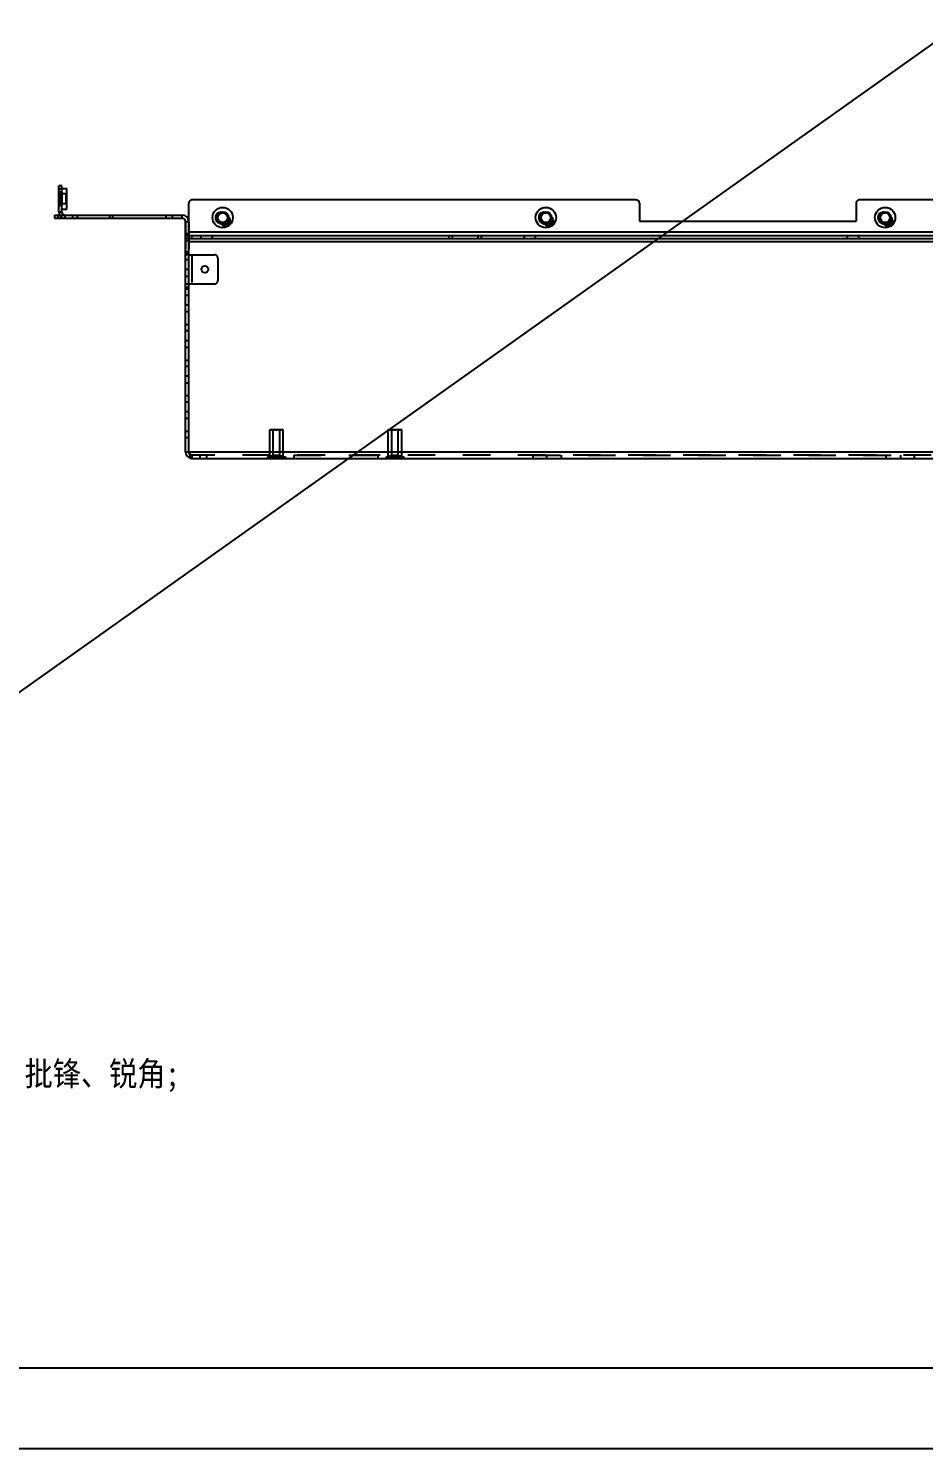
# Model space of a CAD drawing. Header units: millimetres. Extents: x 0 to 8948, y -1340 to 1100.
# Drawn here: x 332.4 to 609.4, y 0 to 439.3 of the extents above; entities that cross this region are included whole.
import ezdxf

# ---------------------------------------------------------------- set-up
doc = ezdxf.new("R2010")
doc.units = ezdxf.units.MM
doc.header["$LTSCALE"] = 85.25
doc.linetypes.add('HIDDEN', pattern=[0.2, 0.1, -0.1])
doc.layers.get('0').update_dxf_attribs({"linetype": 'CONTINUOUS'})
doc.layers.add('02___PRT_ALL_AXES', color=7, linetype='CONTINUOUS')
doc.layers.add('DEFAULT_2', color=8, linetype='HIDDEN')
doc.styles.get("Standard").update_dxf_attribs({"font": 'txt', "width": 0.85})

msp = doc.modelspace()

# ---------------------------------------------------------------- linework, layer by layer
msp.add_line((0, 0), (1550, 1100))
at = {"color": 3, "linetype": 'Continuous'}
for p, q in [((341.789, 382.543), (341.789, 390.543)), ((340.539, 380.543), (380.039, 380.543)), ((381.039, 308.243), (381.039, 379.543)), ((382.039, 308.243), (382.039, 374.243)), ((382.039, 374.243), (754.539, 374.243)), ((382.039, 369.243), (381.039, 369.243)), ((698.039, 373.243), (382.039, 373.243)), ((381.039, 360.243), (382.039, 360.243)), ((698.039, 308.243), (382.039, 308.243)), ((383.039, 306.243), (697.039, 306.243))]:
    msp.add_line(p, q, dxfattribs=at)
at = {"color": 7, "linetype": 'Continuous'}
for p, q in [((342.789, 390.543), (341.789, 390.543)), ((342.789, 389.543), (341.789, 389.543)), ((342.789, 382.543), (342.789, 390.543)), ((342.789, 389.693), (344.289, 389.693)), ((344.289, 383.393), (344.289, 389.693)), ((341.789, 382.543), (342.789, 382.543)), ((342.789, 383.393), (344.289, 383.393)), ((382.039, 374.243), (382.039, 385.243)), ((520.539, 386.243), (383.039, 386.243)), ((521.539, 385.243), (521.539, 379.643)), ((588.539, 385.243), (588.539, 379.643)), ((697.039, 386.243), (589.539, 386.243)), ((340.539, 381.543), (340.539, 380.543)), ((340.539, 381.543), (342.067, 381.543)), ((341.539, 381.543), (341.539, 380.543)), ((343.789, 380.543), (343.789, 381.543)), ((343.789, 381.543), (380.039, 381.543)), ((380.039, 380.543), (380.039, 381.543)), ((381.039, 379.543), (382.039, 379.543)), ((392.631, 378.277), (392.643, 378.279)), ((392.631, 378.277), (392.635, 378.142)), ((392.909, 378.579), (392.898, 378.578)), ((392.909, 378.578), (392.902, 378.682)), ((393.33, 378.446), (393.123, 378.383)), ((393.123, 378.383), (393.135, 378.346)), ((393.135, 378.346), (393.341, 378.409)), ((393.294, 378.8), (393.302, 378.787)), ((393.302, 378.787), (393.378, 378.821)), ((393.341, 378.409), (393.33, 378.446)), ((393.378, 378.821), (393.625, 378.41)), ((393.648, 378.424), (393.406, 378.826)), ((393.406, 378.826), (393.893, 378.486)), ((393.846, 378.606), (393.44, 378.888)), ((393.608, 378.347), (393.569, 378.313)), ((393.569, 378.313), (393.577, 378.3)), ((393.771, 378.434), (393.695, 378.399)), ((393.771, 379.087), (393.846, 378.606)), ((393.779, 378.422), (393.771, 378.434)), ((393.893, 378.486), (393.807, 379.022)), ((393.807, 379.022), (394.027, 378.659)), ((394.083, 378.7), (393.87, 379.054)), ((393.882, 379.123), (393.924, 379.163)), ((393.924, 379.163), (393.917, 379.175)), ((394.025, 378.6), (393.984, 378.563)), ((393.984, 378.563), (393.991, 378.55)), ((394.052, 379.179), (394.07, 379.185)), ((394.206, 378.697), (394.132, 378.67)), ((394.214, 378.684), (394.206, 378.697)), ((394.228, 379.131), (394.248, 379.127)), ((394.339, 378.896), (394.345, 378.879)), ((394.451, 380.007), (394.439, 379.979)), ((394.933, 379.807), (394.451, 380.007)), ((394.518, 379.797), (394.495, 379.924)), ((394.495, 379.924), (394.91, 379.752)), ((394.497, 379.792), (394.518, 379.797)), ((394.653, 379.545), (394.539, 379.362)), ((394.539, 379.362), (394.572, 379.341)), ((394.572, 379.341), (394.686, 379.524)), ((394.686, 379.524), (394.653, 379.545)), ((394.93, 379.709), (394.92, 379.662)), ((394.92, 379.662), (394.933, 379.656)), ((395.001, 379.858), (394.978, 379.822)), ((395.015, 379.853), (395.001, 379.858)), ((492.631, 378.277), (492.643, 378.279)), ((492.631, 378.277), (492.635, 378.142)), ((492.909, 378.579), (492.898, 378.578)), ((492.909, 378.578), (492.902, 378.682)), ((493.33, 378.446), (493.123, 378.383)), ((493.123, 378.383), (493.135, 378.346)), ((493.135, 378.346), (493.341, 378.409)), ((493.294, 378.8), (493.302, 378.787)), ((493.302, 378.787), (493.378, 378.821)), ((493.341, 378.409), (493.33, 378.446)), ((493.378, 378.821), (493.625, 378.41)), ((493.648, 378.424), (493.406, 378.826)), ((493.406, 378.826), (493.893, 378.486)), ((493.846, 378.606), (493.44, 378.888)), ((493.608, 378.347), (493.569, 378.313)), ((493.569, 378.313), (493.577, 378.3)), ((493.771, 378.434), (493.695, 378.399)), ((493.771, 379.087), (493.846, 378.606)), ((493.779, 378.422), (493.771, 378.434)), ((493.893, 378.486), (493.807, 379.022)), ((493.807, 379.022), (494.027, 378.659)), ((494.083, 378.7), (493.87, 379.054)), ((493.882, 379.123), (493.924, 379.163)), ((493.924, 379.163), (493.917, 379.175)), ((494.025, 378.6), (493.984, 378.563)), ((493.984, 378.563), (493.991, 378.55)), ((494.052, 379.179), (494.07, 379.185)), ((494.206, 378.697), (494.132, 378.67)), ((494.214, 378.684), (494.206, 378.697)), ((494.228, 379.131), (494.248, 379.127)), ((494.339, 378.896), (494.345, 378.879)), ((494.451, 380.007), (494.439, 379.979)), ((494.933, 379.807), (494.451, 380.007)), ((494.518, 379.797), (494.495, 379.924)), ((494.495, 379.924), (494.91, 379.752)), ((494.497, 379.792), (494.518, 379.797)), ((494.653, 379.545), (494.539, 379.362)), ((494.539, 379.362), (494.572, 379.341)), ((494.572, 379.341), (494.686, 379.524)), ((494.686, 379.524), (494.653, 379.545)), ((494.93, 379.709), (494.92, 379.662)), ((494.92, 379.662), (494.933, 379.656)), ((495.001, 379.858), (494.978, 379.822)), ((495.015, 379.853), (495.001, 379.858)), ((521.539, 379.643), (588.539, 379.643)), ((597.631, 378.277), (597.643, 378.279)), ((597.631, 378.277), (597.635, 378.142)), ((597.909, 378.579), (597.898, 378.578)), ((597.909, 378.578), (597.902, 378.682)), ((598.33, 378.446), (598.123, 378.383)), ((598.123, 378.383), (598.135, 378.346)), ((598.135, 378.346), (598.341, 378.409)), ((598.294, 378.8), (598.302, 378.787)), ((598.302, 378.787), (598.378, 378.821)), ((598.341, 378.409), (598.33, 378.446)), ((598.378, 378.821), (598.625, 378.41)), ((598.406, 378.826), (598.893, 378.486)), ((598.648, 378.424), (598.406, 378.826)), ((598.846, 378.606), (598.44, 378.888)), ((598.608, 378.347), (598.569, 378.313)), ((598.569, 378.313), (598.577, 378.3)), ((598.771, 378.434), (598.695, 378.399)), ((598.771, 379.087), (598.846, 378.606)), ((598.779, 378.422), (598.771, 378.434)), ((598.807, 379.022), (599.027, 378.659)), ((598.893, 378.486), (598.807, 379.022)), ((599.083, 378.7), (598.87, 379.054)), ((598.882, 379.123), (598.924, 379.163)), ((598.924, 379.163), (598.917, 379.175)), ((599.025, 378.6), (598.984, 378.563)), ((598.984, 378.563), (598.991, 378.55)), ((599.052, 379.179), (599.07, 379.185)), ((599.206, 378.697), (599.132, 378.67)), ((599.214, 378.684), (599.206, 378.697)), ((599.228, 379.131), (599.248, 379.127)), ((599.339, 378.896), (599.345, 378.879)), ((599.451, 380.007), (599.439, 379.979)), ((599.933, 379.807), (599.451, 380.007)), ((599.495, 379.924), (599.91, 379.752)), ((599.518, 379.797), (599.495, 379.924)), ((599.497, 379.792), (599.518, 379.797)), ((599.653, 379.545), (599.539, 379.362)), ((599.539, 379.362), (599.572, 379.341)), ((599.572, 379.341), (599.686, 379.524)), ((599.686, 379.524), (599.653, 379.545)), ((599.93, 379.709), (599.92, 379.662)), ((599.92, 379.662), (599.933, 379.656)), ((600.001, 379.858), (599.978, 379.822)), ((600.015, 379.853), (600.001, 379.858)), ((381.039, 375.243), (754.539, 375.243)), ((382.039, 374.243), (381.039, 374.243)), ((698.039, 376.243), (382.039, 376.243)), ((383.039, 374.243), (383.039, 375.243)), ((462.539, 375.243), (462.539, 374.243)), ((463.539, 375.243), (463.539, 374.243)), ((471.539, 375.243), (471.539, 374.243)), ((472.539, 375.243), (472.539, 374.243)), ((381.039, 370.243), (382.039, 370.243)), ((381.039, 359.243), (382.039, 359.243)), ((382.039, 308.243), (381.039, 308.243)), ((0, 0), (1550, 0))]:
    msp.add_line(p, q, dxfattribs=at)
msp.add_lwpolyline([(25, 25), (1525, 25), (1525, 1075), (25, 1075)], close=True, dxfattribs=at)
for centre, radius in [((392.539, 380.743), 3.15), ((392.539, 380.743), 1.8), ((392.539, 380.743), 1.5), ((492.539, 380.743), 3.15), ((492.539, 380.743), 1.8), ((492.539, 380.743), 1.5), ((597.539, 380.743), 3.15), ((597.539, 380.743), 1.8), ((597.539, 380.743), 1.5)]:
    msp.add_circle(centre, radius, dxfattribs=at)
at = {"color": 3, "linetype": 'Continuous'}
for centre, radius, start, end in [((343.789, 382.543), 2, 180, 270), ((380.039, 379.543), 1, 0, 90), ((383.039, 308.243), 2, 180, 270)]:
    msp.add_arc(centre, radius, start, end, dxfattribs=at)
at = {"color": 7, "linetype": 'Continuous'}
for centre, radius, start, end in [((343.789, 382.543), 1, 180, 270), ((383.039, 385.243), 1, 90, 180), ((520.539, 385.243), 1, 0, 90), ((589.539, 385.243), 1, 90, 180), ((380.039, 379.543), 2, 0, 90), ((393.106, 380.362), 1.438, 297.53662, 301.08982), ((493.106, 380.362), 1.438, 297.53662, 301.08982), ((598.106, 380.362), 1.438, 297.53662, 301.08982), ((383.039, 308.243), 1, 180, 215.03149)]:
    msp.add_arc(centre, radius, start, end, dxfattribs=at)
for points in [[(392.642, 378.653), (392.611, 378.621), (392.599, 378.584), (392.603, 378.541)], [(392.603, 378.541), (392.607, 378.507), (392.622, 378.478), (392.65, 378.454)], [(392.635, 378.142), (392.686, 378.119), (392.741, 378.11), (392.8, 378.116)], [(392.767, 378.708), (392.713, 378.702), (392.671, 378.683), (392.642, 378.653)], [(392.71, 378.174), (392.676, 378.2), (392.654, 378.234), (392.643, 378.279)], [(392.65, 378.576), (392.647, 378.601), (392.656, 378.624), (392.676, 378.645)], [(392.682, 378.523), (392.662, 378.538), (392.652, 378.556), (392.65, 378.576)], [(392.65, 378.454), (392.678, 378.43), (392.724, 378.405), (392.791, 378.38)], [(392.676, 378.645), (392.695, 378.666), (392.722, 378.679), (392.755, 378.682)], [(392.801, 378.466), (392.742, 378.49), (392.702, 378.508), (392.682, 378.523)], [(392.816, 378.143), (392.778, 378.139), (392.743, 378.149), (392.71, 378.174)], [(392.755, 378.682), (392.823, 378.689), (392.871, 378.654), (392.897, 378.578)], [(392.902, 378.682), (392.865, 378.705), (392.819, 378.714), (392.767, 378.708)], [(392.791, 378.38), (392.839, 378.361), (392.872, 378.344), (392.894, 378.328)], [(392.8, 378.116), (392.863, 378.123), (392.91, 378.144), (392.942, 378.178)], [(392.933, 378.402), (392.905, 378.421), (392.861, 378.443), (392.801, 378.466)], [(392.903, 378.184), (392.88, 378.16), (392.851, 378.147), (392.816, 378.143)], [(392.894, 378.328), (392.916, 378.312), (392.928, 378.29), (392.931, 378.264)], [(392.931, 378.264), (392.934, 378.234), (392.924, 378.207), (392.903, 378.184)], [(392.982, 378.307), (392.978, 378.35), (392.961, 378.382), (392.933, 378.402)], [(392.942, 378.178), (392.974, 378.213), (392.988, 378.256), (392.982, 378.307)], [(393.37, 378.843), (393.329, 378.818), (393.304, 378.803), (393.294, 378.8)], [(393.44, 378.888), (393.428, 378.878), (393.404, 378.863), (393.37, 378.843)], [(393.577, 378.3), (393.616, 378.326), (393.65, 378.348), (393.677, 378.364)], [(393.635, 378.38), (393.634, 378.373), (393.625, 378.362), (393.608, 378.347)], [(393.625, 378.41), (393.633, 378.398), (393.636, 378.387), (393.635, 378.38)], [(393.695, 378.399), (393.678, 378.391), (393.663, 378.399), (393.648, 378.424)], [(393.677, 378.364), (393.713, 378.385), (393.746, 378.405), (393.779, 378.422)], [(393.917, 379.175), (393.896, 379.16), (393.873, 379.146), (393.848, 379.131)], [(393.87, 379.054), (393.861, 379.068), (393.857, 379.081), (393.859, 379.091)], [(393.859, 379.091), (393.861, 379.1), (393.869, 379.111), (393.882, 379.123)], [(393.991, 378.55), (394.032, 378.577), (394.068, 378.6), (394.101, 378.62)], [(394.026, 379.288), (394.024, 379.256), (394.033, 379.219), (394.052, 379.179)], [(394.04, 378.625), (394.04, 378.618), (394.035, 378.609), (394.025, 378.6)], [(394.066, 379.378), (394.04, 379.35), (394.028, 379.32), (394.026, 379.288)], [(394.027, 378.659), (394.036, 378.643), (394.041, 378.632), (394.04, 378.625)], [(394.07, 379.185), (394.058, 379.212), (394.052, 379.238), (394.056, 379.264)], [(394.056, 379.264), (394.06, 379.29), (394.069, 379.313), (394.086, 379.331)], [(394.145, 379.422), (394.114, 379.417), (394.088, 379.403), (394.066, 379.378)], [(394.107, 378.67), (394.1, 378.673), (394.093, 378.684), (394.083, 378.7)], [(394.086, 379.331), (394.102, 379.349), (394.122, 379.359), (394.144, 379.361)], [(394.101, 378.62), (394.125, 378.634), (394.163, 378.656), (394.214, 378.684)], [(394.132, 378.67), (394.122, 378.666), (394.113, 378.666), (394.107, 378.67)], [(394.144, 379.361), (394.166, 379.363), (394.187, 379.357), (394.205, 379.34)], [(394.216, 379.405), (394.198, 379.42), (394.175, 379.426), (394.145, 379.422)], [(394.205, 379.34), (394.231, 379.317), (394.239, 379.265), (394.231, 379.183)], [(394.249, 379.341), (394.245, 379.368), (394.233, 379.389), (394.216, 379.405)], [(394.231, 379.183), (394.229, 379.165), (394.228, 379.147), (394.228, 379.131)], [(394.248, 379.127), (394.249, 379.158), (394.256, 379.182), (394.271, 379.199)], [(394.251, 379.239), (394.255, 379.281), (394.254, 379.315), (394.249, 379.341)], [(394.351, 379.292), (394.312, 379.291), (394.278, 379.273), (394.251, 379.239)], [(394.271, 379.199), (394.291, 379.221), (394.316, 379.23), (394.348, 379.227)], [(394.345, 378.916), (394.34, 378.91), (394.338, 378.904), (394.339, 378.896)], [(394.381, 378.931), (394.364, 378.928), (394.352, 378.923), (394.345, 378.916)], [(394.345, 378.879), (394.355, 378.87), (394.371, 378.87), (394.393, 378.88)], [(394.348, 379.227), (394.379, 379.224), (394.41, 379.21), (394.438, 379.184)], [(394.461, 379.247), (394.428, 379.277), (394.391, 379.292), (394.351, 379.292)], [(394.467, 378.97), (394.451, 378.952), (394.423, 378.939), (394.381, 378.931)], [(394.393, 378.88), (394.415, 378.89), (394.44, 378.91), (394.468, 378.941)], [(394.438, 379.184), (394.473, 379.153), (394.492, 379.116), (394.497, 379.074)], [(394.439, 379.979), (394.469, 379.903), (394.488, 379.841), (394.497, 379.792)], [(394.53, 379.1), (394.528, 379.158), (394.505, 379.207), (394.461, 379.247)], [(394.497, 379.074), (394.502, 379.031), (394.492, 378.997), (394.467, 378.97)], [(394.468, 378.941), (394.511, 378.989), (394.532, 379.042), (394.53, 379.1)], [(394.91, 379.752), (394.928, 379.744), (394.935, 379.729), (394.93, 379.709)], [(394.978, 379.822), (394.967, 379.804), (394.952, 379.799), (394.933, 379.807)], [(394.933, 379.656), (394.943, 379.685), (394.956, 379.719), (394.971, 379.755)], [(394.971, 379.755), (394.986, 379.792), (395.001, 379.824), (395.015, 379.853)], [(492.642, 378.653), (492.611, 378.621), (492.599, 378.584), (492.603, 378.541)], [(492.603, 378.541), (492.607, 378.507), (492.622, 378.478), (492.65, 378.454)], [(492.635, 378.142), (492.686, 378.119), (492.741, 378.11), (492.8, 378.116)], [(492.767, 378.708), (492.713, 378.702), (492.671, 378.683), (492.642, 378.653)], [(492.71, 378.174), (492.676, 378.2), (492.654, 378.234), (492.643, 378.279)], [(492.65, 378.576), (492.647, 378.601), (492.656, 378.624), (492.676, 378.645)], [(492.682, 378.523), (492.662, 378.538), (492.652, 378.556), (492.65, 378.576)], [(492.65, 378.454), (492.678, 378.43), (492.724, 378.405), (492.791, 378.38)], [(492.676, 378.645), (492.695, 378.666), (492.722, 378.679), (492.755, 378.682)], [(492.801, 378.466), (492.742, 378.49), (492.702, 378.508), (492.682, 378.523)], [(492.816, 378.143), (492.778, 378.139), (492.743, 378.149), (492.71, 378.174)], [(492.755, 378.682), (492.823, 378.689), (492.871, 378.654), (492.897, 378.578)], [(492.902, 378.682), (492.865, 378.705), (492.819, 378.714), (492.767, 378.708)], [(492.791, 378.38), (492.839, 378.361), (492.872, 378.344), (492.894, 378.328)], [(492.8, 378.116), (492.863, 378.123), (492.91, 378.144), (492.942, 378.178)], [(492.933, 378.402), (492.905, 378.421), (492.861, 378.443), (492.801, 378.466)], [(492.903, 378.184), (492.88, 378.16), (492.851, 378.147), (492.816, 378.143)], [(492.894, 378.328), (492.916, 378.312), (492.928, 378.29), (492.931, 378.264)], [(492.931, 378.264), (492.934, 378.234), (492.924, 378.207), (492.903, 378.184)], [(492.982, 378.307), (492.978, 378.35), (492.961, 378.382), (492.933, 378.402)], [(492.942, 378.178), (492.974, 378.213), (492.988, 378.256), (492.982, 378.307)], [(493.37, 378.843), (493.329, 378.818), (493.304, 378.803), (493.294, 378.8)], [(493.44, 378.888), (493.428, 378.878), (493.404, 378.863), (493.37, 378.843)], [(493.577, 378.3), (493.616, 378.326), (493.65, 378.348), (493.677, 378.364)], [(493.635, 378.38), (493.634, 378.373), (493.625, 378.362), (493.608, 378.347)], [(493.625, 378.41), (493.633, 378.398), (493.636, 378.387), (493.635, 378.38)], [(493.695, 378.399), (493.678, 378.391), (493.663, 378.399), (493.648, 378.424)], [(493.677, 378.364), (493.713, 378.385), (493.746, 378.405), (493.779, 378.422)], [(493.917, 379.175), (493.896, 379.16), (493.873, 379.146), (493.848, 379.131)], [(493.87, 379.054), (493.861, 379.068), (493.857, 379.081), (493.859, 379.091)], [(493.859, 379.091), (493.861, 379.1), (493.869, 379.111), (493.882, 379.123)], [(493.991, 378.55), (494.032, 378.577), (494.068, 378.6), (494.101, 378.62)], [(494.026, 379.288), (494.024, 379.256), (494.033, 379.219), (494.052, 379.179)], [(494.04, 378.625), (494.04, 378.618), (494.035, 378.609), (494.025, 378.6)], [(494.066, 379.378), (494.04, 379.35), (494.028, 379.32), (494.026, 379.288)], [(494.027, 378.659), (494.036, 378.643), (494.041, 378.632), (494.04, 378.625)], [(494.07, 379.185), (494.058, 379.212), (494.052, 379.238), (494.056, 379.264)], [(494.056, 379.264), (494.06, 379.29), (494.069, 379.313), (494.086, 379.331)], [(494.145, 379.422), (494.114, 379.417), (494.088, 379.403), (494.066, 379.378)], [(494.107, 378.67), (494.1, 378.673), (494.093, 378.684), (494.083, 378.7)], [(494.086, 379.331), (494.102, 379.349), (494.122, 379.359), (494.144, 379.361)], [(494.101, 378.62), (494.125, 378.634), (494.163, 378.656), (494.214, 378.684)], [(494.132, 378.67), (494.122, 378.666), (494.113, 378.666), (494.107, 378.67)], [(494.144, 379.361), (494.166, 379.363), (494.187, 379.357), (494.205, 379.34)], [(494.216, 379.405), (494.198, 379.42), (494.175, 379.426), (494.145, 379.422)], [(494.205, 379.34), (494.231, 379.317), (494.239, 379.265), (494.231, 379.183)], [(494.249, 379.341), (494.245, 379.368), (494.233, 379.389), (494.216, 379.405)], [(494.231, 379.183), (494.229, 379.165), (494.228, 379.147), (494.228, 379.131)], [(494.248, 379.127), (494.249, 379.158), (494.256, 379.182), (494.271, 379.199)], [(494.251, 379.239), (494.255, 379.281), (494.254, 379.315), (494.249, 379.341)], [(494.351, 379.292), (494.312, 379.291), (494.278, 379.273), (494.251, 379.239)], [(494.271, 379.199), (494.291, 379.221), (494.316, 379.23), (494.348, 379.227)], [(494.345, 378.916), (494.34, 378.91), (494.338, 378.904), (494.339, 378.896)], [(494.381, 378.931), (494.364, 378.928), (494.352, 378.923), (494.345, 378.916)], [(494.345, 378.879), (494.355, 378.87), (494.371, 378.87), (494.393, 378.88)], [(494.348, 379.227), (494.379, 379.224), (494.41, 379.21), (494.438, 379.184)], [(494.461, 379.247), (494.428, 379.277), (494.391, 379.292), (494.351, 379.292)], [(494.467, 378.97), (494.451, 378.952), (494.423, 378.939), (494.381, 378.931)], [(494.393, 378.88), (494.415, 378.89), (494.44, 378.91), (494.468, 378.941)], [(494.438, 379.184), (494.473, 379.153), (494.492, 379.116), (494.497, 379.074)], [(494.439, 379.979), (494.469, 379.903), (494.488, 379.841), (494.497, 379.792)], [(494.53, 379.1), (494.528, 379.158), (494.505, 379.207), (494.461, 379.247)], [(494.497, 379.074), (494.502, 379.031), (494.492, 378.997), (494.467, 378.97)], [(494.468, 378.941), (494.511, 378.989), (494.532, 379.042), (494.53, 379.1)], [(494.91, 379.752), (494.928, 379.744), (494.935, 379.729), (494.93, 379.709)], [(494.978, 379.822), (494.967, 379.804), (494.952, 379.799), (494.933, 379.807)], [(494.933, 379.656), (494.943, 379.685), (494.956, 379.719), (494.971, 379.755)], [(494.971, 379.755), (494.986, 379.792), (495.001, 379.824), (495.015, 379.853)], [(597.642, 378.653), (597.611, 378.621), (597.599, 378.584), (597.603, 378.541)], [(597.603, 378.541), (597.607, 378.507), (597.622, 378.478), (597.65, 378.454)], [(597.635, 378.142), (597.686, 378.119), (597.741, 378.11), (597.8, 378.116)], [(597.767, 378.708), (597.713, 378.702), (597.671, 378.683), (597.642, 378.653)], [(597.71, 378.174), (597.676, 378.2), (597.654, 378.234), (597.643, 378.279)], [(597.65, 378.576), (597.647, 378.601), (597.656, 378.624), (597.676, 378.645)], [(597.682, 378.523), (597.662, 378.538), (597.652, 378.556), (597.65, 378.576)], [(597.65, 378.454), (597.678, 378.43), (597.724, 378.405), (597.791, 378.38)], [(597.676, 378.645), (597.695, 378.666), (597.722, 378.679), (597.755, 378.682)], [(597.801, 378.466), (597.742, 378.49), (597.702, 378.508), (597.682, 378.523)], [(597.816, 378.143), (597.778, 378.139), (597.743, 378.149), (597.71, 378.174)], [(597.755, 378.682), (597.823, 378.689), (597.871, 378.654), (597.897, 378.578)], [(597.902, 378.682), (597.865, 378.705), (597.819, 378.714), (597.767, 378.708)], [(597.791, 378.38), (597.839, 378.361), (597.872, 378.344), (597.894, 378.328)], [(597.8, 378.116), (597.863, 378.123), (597.91, 378.144), (597.942, 378.178)], [(597.933, 378.402), (597.905, 378.421), (597.861, 378.443), (597.801, 378.466)], [(597.903, 378.184), (597.88, 378.16), (597.851, 378.147), (597.816, 378.143)], [(597.894, 378.328), (597.916, 378.312), (597.928, 378.29), (597.931, 378.264)], [(597.931, 378.264), (597.934, 378.234), (597.924, 378.207), (597.903, 378.184)], [(597.982, 378.307), (597.978, 378.35), (597.961, 378.382), (597.933, 378.402)], [(597.942, 378.178), (597.974, 378.213), (597.988, 378.256), (597.982, 378.307)], [(598.37, 378.843), (598.329, 378.818), (598.304, 378.803), (598.294, 378.8)], [(598.44, 378.888), (598.428, 378.878), (598.404, 378.863), (598.37, 378.843)], [(598.577, 378.3), (598.616, 378.326), (598.65, 378.348), (598.677, 378.364)], [(598.635, 378.38), (598.634, 378.373), (598.625, 378.362), (598.608, 378.347)], [(598.625, 378.41), (598.633, 378.398), (598.636, 378.387), (598.635, 378.38)], [(598.695, 378.399), (598.678, 378.391), (598.663, 378.399), (598.648, 378.424)], [(598.677, 378.364), (598.713, 378.385), (598.746, 378.405), (598.779, 378.422)], [(598.917, 379.175), (598.896, 379.16), (598.873, 379.146), (598.848, 379.131)], [(598.87, 379.054), (598.861, 379.068), (598.857, 379.081), (598.859, 379.091)], [(598.859, 379.091), (598.861, 379.1), (598.869, 379.111), (598.882, 379.123)], [(598.991, 378.55), (599.032, 378.577), (599.068, 378.6), (599.101, 378.62)], [(599.026, 379.288), (599.024, 379.256), (599.033, 379.219), (599.052, 379.179)], [(599.04, 378.625), (599.04, 378.618), (599.035, 378.609), (599.025, 378.6)], [(599.066, 379.378), (599.04, 379.35), (599.028, 379.32), (599.026, 379.288)], [(599.027, 378.659), (599.036, 378.643), (599.041, 378.632), (599.04, 378.625)], [(599.07, 379.185), (599.058, 379.212), (599.052, 379.238), (599.056, 379.264)], [(599.056, 379.264), (599.06, 379.29), (599.069, 379.313), (599.086, 379.331)], [(599.145, 379.422), (599.114, 379.417), (599.088, 379.403), (599.066, 379.378)], [(599.107, 378.67), (599.1, 378.673), (599.093, 378.684), (599.083, 378.7)], [(599.086, 379.331), (599.102, 379.349), (599.122, 379.359), (599.144, 379.361)], [(599.101, 378.62), (599.125, 378.634), (599.163, 378.656), (599.214, 378.684)], [(599.132, 378.67), (599.122, 378.666), (599.113, 378.666), (599.107, 378.67)], [(599.144, 379.361), (599.166, 379.363), (599.187, 379.357), (599.205, 379.34)], [(599.216, 379.405), (599.198, 379.42), (599.175, 379.426), (599.145, 379.422)], [(599.205, 379.34), (599.231, 379.317), (599.239, 379.265), (599.231, 379.183)], [(599.249, 379.341), (599.245, 379.368), (599.233, 379.389), (599.216, 379.405)], [(599.231, 379.183), (599.229, 379.165), (599.228, 379.147), (599.228, 379.131)], [(599.248, 379.127), (599.249, 379.158), (599.256, 379.182), (599.271, 379.199)], [(599.251, 379.239), (599.255, 379.281), (599.254, 379.315), (599.249, 379.341)], [(599.351, 379.292), (599.312, 379.291), (599.278, 379.273), (599.251, 379.239)], [(599.271, 379.199), (599.291, 379.221), (599.316, 379.23), (599.348, 379.227)], [(599.345, 378.916), (599.34, 378.91), (599.338, 378.904), (599.339, 378.896)], [(599.381, 378.931), (599.364, 378.928), (599.352, 378.923), (599.345, 378.916)], [(599.345, 378.879), (599.355, 378.87), (599.371, 378.87), (599.393, 378.88)], [(599.348, 379.227), (599.379, 379.224), (599.41, 379.21), (599.438, 379.184)], [(599.461, 379.247), (599.428, 379.277), (599.391, 379.292), (599.351, 379.292)], [(599.467, 378.97), (599.451, 378.952), (599.423, 378.939), (599.381, 378.931)], [(599.393, 378.88), (599.415, 378.89), (599.44, 378.91), (599.468, 378.941)], [(599.438, 379.184), (599.473, 379.153), (599.492, 379.116), (599.497, 379.074)], [(599.439, 379.979), (599.469, 379.903), (599.488, 379.841), (599.497, 379.792)], [(599.53, 379.1), (599.528, 379.158), (599.505, 379.207), (599.461, 379.247)], [(599.497, 379.074), (599.502, 379.031), (599.492, 378.997), (599.467, 378.97)], [(599.468, 378.941), (599.511, 378.989), (599.532, 379.042), (599.53, 379.1)], [(599.91, 379.752), (599.928, 379.744), (599.935, 379.729), (599.93, 379.709)], [(599.978, 379.822), (599.967, 379.804), (599.952, 379.799), (599.933, 379.807)], [(599.933, 379.656), (599.943, 379.685), (599.956, 379.719), (599.971, 379.755)], [(599.971, 379.755), (599.986, 379.792), (600.001, 379.824), (600.015, 379.853)]]:
    msp.add_open_spline(points, degree=3, dxfattribs=at)
at = {"color": 3, "linetype": 'Continuous'}
for points, knots in [([(382.039, 308.243), (382.085, 308.099), (382.146, 307.907), (382.209, 307.716), (382.224, 307.669)], [0, 0, 0, 0, 0.7542178, 1, 1, 1, 1]), ([(382.224, 307.669), (382.288, 307.477), (382.41, 307.127), (382.578, 306.725), (382.724, 306.477), (382.841, 306.324), (382.963, 306.243), (383.039, 306.243)], [0, 0, 0, 0, 0.3589742, 0.6541261, 0.770894, 0.8657475, 1, 1, 1, 1])]:
    msp.add_open_spline(points, degree=3, knots=knots, dxfattribs=at)
at = {"layer": '02___PRT_ALL_AXES', "color": 8, "linetype": 'HIDDEN'}
for p, q in [((341.789, 388.643), (341.789, 384.443)), ((342.789, 388.643), (341.789, 388.643)), ((342.789, 388.643), (342.789, 384.443)), ((341.789, 386.543), (342.789, 386.543)), ((342.789, 384.443), (341.789, 384.443)), ((346.039, 381.543), (346.039, 380.543)), ((346.039, 381.543), (358.539, 381.543)), ((346.039, 380.543), (358.539, 380.543)), ((347.539, 381.543), (347.539, 380.543)), ((357.539, 381.543), (357.539, 380.543)), ((358.539, 380.543), (358.539, 381.543)), ((374.981, 381.543), (374.981, 380.543)), ((374.981, 381.543), (380.039, 381.543)), ((374.981, 380.543), (380.039, 380.543)), ((376.981, 380.543), (376.981, 381.543)), ((381.039, 379.543), (381.039, 367.672)), ((382.039, 379.543), (382.039, 367.672)), ((385.789, 375.243), (385.789, 374.243)), ((385.789, 375.243), (389.289, 375.243)), ((385.789, 374.243), (389.289, 374.243)), ((389.289, 375.243), (389.289, 374.243)), ((485.789, 375.243), (485.789, 374.243)), ((485.789, 375.243), (489.289, 375.243)), ((485.789, 374.243), (489.289, 374.243)), ((489.289, 375.243), (489.289, 374.243)), ((585.789, 375.243), (589.289, 375.243)), ((585.789, 375.243), (585.789, 374.243)), ((585.789, 374.243), (589.289, 374.243)), ((589.289, 375.243), (589.289, 374.243)), ((381.039, 369.672), (382.039, 369.672)), ((382.039, 367.672), (381.039, 367.672)), ((407.094, 307.043), (407.094, 315.243)), ((408.189, 306.243), (408.189, 315.243)), ((408.189, 315.243), (410.189, 315.243)), ((410.189, 306.243), (410.189, 315.243)), ((411.284, 307.043), (411.284, 315.243)), ((443.794, 307.043), (443.794, 315.243)), ((444.889, 306.243), (444.889, 315.243)), ((444.889, 315.243), (446.889, 315.243)), ((446.889, 306.243), (446.889, 315.243)), ((447.984, 307.043), (447.984, 315.243)), ((407.094, 307.043), (411.284, 307.043)), ((407.294, 307.043), (407.294, 306.743)), ((411.084, 306.743), (407.294, 306.743)), ((408.189, 307.243), (410.189, 307.243)), ((408.189, 306.243), (410.189, 306.243)), ((411.084, 307.043), (411.084, 306.743)), ((414.539, 307.243), (414.539, 306.243)), ((414.539, 307.243), (440.539, 307.243)), ((414.539, 306.243), (440.539, 306.243)), ((440.539, 307.243), (440.539, 306.243)), ((443.794, 307.043), (447.984, 307.043)), ((443.994, 307.043), (443.994, 306.743)), ((447.784, 306.743), (443.994, 306.743)), ((444.889, 307.243), (446.889, 307.243)), ((444.889, 306.243), (446.889, 306.243)), ((447.784, 307.043), (447.784, 306.743)), ((488.539, 307.243), (488.539, 306.243)), ((488.539, 307.243), (606.539, 307.243)), ((488.539, 306.243), (606.539, 306.243)), ((492.789, 307.243), (492.789, 306.243)), ((497.289, 307.243), (497.289, 306.243)), ((597.789, 307.243), (597.789, 306.243)), ((602.289, 307.243), (602.289, 306.243)), ((606.539, 307.243), (606.539, 306.243))]:
    msp.add_line(p, q, dxfattribs=at)
for centre in [(392.539, 380.743), (492.539, 380.743), (597.539, 380.743)]:
    msp.add_circle(centre, 2.1, dxfattribs=at)
at = {"layer": '02___PRT_ALL_AXES', "color": 3, "linetype": 'Continuous'}
msp.add_circle((387.039, 364.743), 1.05, dxfattribs=at)
at = {"layer": 'DEFAULT_2', "color": 8, "linetype": 'HIDDEN'}
for p, q in [((341.819, 388.668), (341.819, 384.418)), ((341.819, 388.668), (341.919, 388.668)), ((341.819, 388.343), (342.119, 388.043)), ((341.919, 388.668), (341.919, 384.418)), ((342.409, 388.443), (341.919, 388.668)), ((342.119, 388.043), (342.119, 385.043)), ((343.989, 388.043), (342.119, 388.043)), ((342.409, 388.668), (342.409, 384.418)), ((342.409, 388.668), (342.789, 388.668)), ((343.989, 388.043), (344.289, 388.343)), ((343.989, 388.043), (343.989, 385.043)), ((342.119, 385.043), (341.819, 384.743)), ((341.819, 384.418), (341.919, 384.418)), ((342.409, 384.643), (341.919, 384.418)), ((343.989, 385.043), (342.119, 385.043)), ((342.409, 384.418), (342.789, 384.418)), ((343.989, 385.043), (344.289, 384.743)), ((344.269, 385.456), (344.269, 385.807)), ((344.269, 385.807), (344.289, 385.807)), ((344.289, 385.779), (344.269, 385.779)), ((344.269, 385.724), (344.289, 385.724)), ((344.269, 385.658), (344.289, 385.658)), ((344.269, 385.653), (344.289, 385.653)), ((344.289, 385.622), (344.269, 385.622)), ((344.269, 385.607), (344.289, 385.607)), ((344.269, 385.603), (344.289, 385.603)), ((344.269, 385.597), (344.289, 385.597)), ((344.269, 385.592), (344.289, 385.592)), ((344.269, 385.555), (344.289, 385.555)), ((344.289, 385.552), (344.269, 385.552)), ((344.269, 385.509), (344.289, 385.509)), ((344.269, 385.462), (344.289, 385.462)), ((344.289, 385.456), (344.269, 385.456)), ((344.269, 383.914), (344.269, 385.345)), ((344.269, 385.345), (344.289, 385.345)), ((344.269, 385.324), (344.289, 385.324)), ((344.289, 385.223), (344.269, 385.223)), ((344.269, 385.222), (344.289, 385.222)), ((344.269, 385.205), (344.289, 385.205)), ((344.269, 385.178), (344.289, 385.178)), ((344.289, 385.162), (344.269, 385.162)), ((344.269, 385.162), (344.289, 385.162)), ((344.269, 385.161), (344.289, 385.161)), ((344.269, 385.141), (344.289, 385.141)), ((344.269, 385.14), (344.289, 385.14)), ((344.269, 385.131), (344.289, 385.131)), ((344.269, 385.092), (344.289, 385.092)), ((344.269, 385.088), (344.289, 385.088)), ((344.269, 385.064), (344.289, 385.064)), ((344.269, 385.047), (344.289, 385.047)), ((344.269, 385.039), (344.289, 385.039)), ((344.269, 385.027), (344.289, 385.027)), ((344.289, 385.027), (344.269, 385.027)), ((344.269, 384.999), (344.289, 384.999)), ((344.269, 384.984), (344.289, 384.984)), ((344.269, 384.983), (344.289, 384.983)), ((344.269, 384.979), (344.289, 384.979)), ((344.289, 384.975), (344.269, 384.975)), ((344.269, 384.963), (344.289, 384.963)), ((344.269, 384.931), (344.289, 384.931)), ((344.269, 384.931), (344.289, 384.931)), ((344.289, 384.927), (344.269, 384.927)), ((344.269, 384.923), (344.289, 384.923)), ((344.269, 384.9), (344.289, 384.9)), ((344.269, 384.891), (344.289, 384.891)), ((344.269, 384.887), (344.289, 384.887)), ((344.269, 384.874), (344.289, 384.874)), ((344.289, 384.854), (344.269, 384.854)), ((344.269, 384.822), (344.289, 384.822)), ((344.269, 384.77), (344.289, 384.77)), ((344.269, 384.741), (344.289, 384.741)), ((344.269, 384.731), (344.289, 384.731)), ((344.269, 384.716), (344.289, 384.716)), ((344.269, 384.696), (344.289, 384.696)), ((344.289, 384.688), (344.269, 384.688)), ((344.269, 384.68), (344.289, 384.68)), ((344.289, 384.679), (344.269, 384.679)), ((344.269, 384.672), (344.289, 384.672)), ((344.269, 384.643), (344.289, 384.643)), ((344.269, 384.626), (344.289, 384.626)), ((344.269, 384.621), (344.289, 384.621)), ((344.269, 384.6), (344.289, 384.6)), ((344.269, 384.587), (344.289, 384.587)), ((344.289, 384.51), (344.269, 384.51)), ((344.269, 384.508), (344.289, 384.508)), ((344.269, 384.5), (344.289, 384.5)), ((344.269, 384.497), (344.289, 384.497)), ((344.269, 384.484), (344.289, 384.484)), ((344.289, 384.483), (344.269, 384.483)), ((344.269, 384.482), (344.289, 384.482)), ((344.269, 384.47), (344.289, 384.47)), ((344.289, 384.47), (344.269, 384.47)), ((344.269, 384.467), (344.289, 384.467)), ((344.289, 384.459), (344.269, 384.459)), ((344.269, 384.453), (344.289, 384.453)), ((344.269, 384.445), (344.289, 384.445)), ((344.269, 384.425), (344.289, 384.425)), ((344.269, 384.42), (344.289, 384.42)), ((344.269, 384.406), (344.289, 384.406)), ((344.269, 384.4), (344.289, 384.4)), ((344.269, 384.379), (344.289, 384.379)), ((344.269, 384.378), (344.289, 384.378)), ((344.269, 384.376), (344.289, 384.376)), ((344.269, 384.363), (344.289, 384.363)), ((344.289, 384.35), (344.269, 384.35)), ((344.269, 384.341), (344.289, 384.341)), ((344.269, 384.323), (344.289, 384.323)), ((344.269, 384.286), (344.289, 384.286)), ((344.269, 384.266), (344.289, 384.266)), ((344.269, 384.254), (344.289, 384.254)), ((344.269, 384.246), (344.289, 384.246)), ((344.269, 384.234), (344.289, 384.234)), ((344.269, 384.224), (344.289, 384.224)), ((344.269, 384.222), (344.289, 384.222)), ((344.289, 384.21), (344.269, 384.21)), ((344.269, 384.209), (344.289, 384.209)), ((344.269, 384.202), (344.289, 384.202)), ((344.289, 384.199), (344.269, 384.199)), ((344.269, 384.196), (344.289, 384.196)), ((344.269, 384.183), (344.289, 384.183)), ((344.269, 384.18), (344.289, 384.18)), ((344.269, 384.18), (344.289, 384.18)), ((344.269, 384.164), (344.289, 384.164)), ((344.269, 384.147), (344.289, 384.147)), ((344.269, 384.146), (344.289, 384.146)), ((344.269, 384.128), (344.289, 384.128)), ((344.269, 384.113), (344.289, 384.113)), ((344.269, 384.107), (344.289, 384.107)), ((344.289, 384.1), (344.269, 384.1)), ((344.269, 384.079), (344.289, 384.079)), ((344.269, 384.077), (344.289, 384.077)), ((344.269, 384.064), (344.289, 384.064)), ((344.269, 383.984), (344.289, 383.984)), ((344.269, 383.978), (344.289, 383.978)), ((344.269, 383.974), (344.289, 383.974)), ((344.269, 383.943), (344.289, 383.943)), ((344.289, 383.942), (344.269, 383.942)), ((344.269, 383.916), (344.289, 383.916)), ((344.269, 383.914), (344.289, 383.914)), ((342.067, 381.543), (343.789, 381.543)), ((374.981, 381.543), (374.981, 380.543)), ((376.981, 380.543), (376.981, 381.543)), ((382.039, 375.672), (381.039, 375.672)), ((381.039, 373.672), (382.039, 373.672)), ((381.039, 369.672), (382.039, 369.672)), ((382.039, 369.243), (390.039, 369.243)), ((383.039, 369.243), (383.039, 360.243)), ((382.039, 367.672), (381.039, 367.672)), ((382.039, 364.672), (381.039, 364.672)), ((391.039, 368.243), (391.039, 361.243)), ((381.039, 362.672), (382.039, 362.672)), ((382.039, 360.243), (390.039, 360.243)), ((381.039, 358.672), (382.039, 358.672)), ((382.039, 356.672), (381.039, 356.672)), ((382.039, 353.672), (381.039, 353.672)), ((381.039, 351.672), (382.039, 351.672)), ((381.039, 347.672), (382.039, 347.672)), ((382.039, 345.672), (381.039, 345.672)), ((382.039, 342.672), (381.039, 342.672)), ((381.039, 340.672), (382.039, 340.672)), ((381.039, 336.672), (382.039, 336.672)), ((382.039, 334.672), (381.039, 334.672)), ((382.039, 331.672), (381.039, 331.672)), ((381.039, 329.672), (382.039, 329.672)), ((381.039, 325.672), (382.039, 325.672)), ((382.039, 323.672), (381.039, 323.672)), ((382.039, 320.672), (381.039, 320.672)), ((381.039, 318.672), (382.039, 318.672)), ((381.039, 314.672), (382.039, 314.672)), ((382.039, 312.672), (381.039, 312.672)), ((407.094, 315.243), (411.284, 315.243)), ((407.222, 315.143), (407.222, 315.243)), ((407.222, 315.143), (408.56, 315.143)), ((407.27, 315.143), (407.27, 315.243)), ((407.405, 315.143), (407.405, 315.243)), ((407.499, 315.143), (407.499, 315.243)), ((407.539, 315.243), (407.539, 315.143)), ((407.688, 315.143), (407.688, 315.243)), ((407.78, 315.143), (407.78, 315.243)), ((407.895, 315.243), (407.895, 315.143)), ((408.001, 315.243), (408.001, 315.143)), ((408.106, 315.243), (408.106, 315.143)), ((408.189, 307.243), (408.189, 315.243)), ((408.313, 315.243), (408.313, 315.143)), ((408.455, 315.243), (408.455, 315.143)), ((408.56, 315.243), (408.56, 315.143)), ((408.758, 315.143), (408.758, 315.243)), ((408.758, 315.143), (409.528, 315.143)), ((408.76, 315.243), (408.76, 315.143)), ((408.799, 315.243), (408.799, 315.143)), ((408.822, 315.243), (408.822, 315.143)), ((408.903, 315.243), (408.903, 315.143)), ((408.907, 315.243), (408.907, 315.143)), ((408.926, 315.243), (408.926, 315.143)), ((408.946, 315.243), (408.946, 315.143)), ((408.992, 315.243), (408.992, 315.143)), ((409.01, 315.243), (409.01, 315.143)), ((409.115, 315.243), (409.115, 315.143)), ((409.138, 315.243), (409.138, 315.143)), ((409.198, 315.243), (409.198, 315.143)), ((409.222, 315.243), (409.222, 315.143)), ((409.301, 315.243), (409.301, 315.143)), ((409.346, 315.243), (409.346, 315.143)), ((409.358, 315.243), (409.358, 315.143)), ((409.363, 315.243), (409.363, 315.143)), ((409.401, 315.243), (409.401, 315.143)), ((409.403, 315.243), (409.403, 315.143)), ((409.428, 315.243), (409.428, 315.143)), ((409.46, 315.243), (409.46, 315.143)), ((409.503, 315.243), (409.503, 315.143)), ((409.508, 315.143), (409.508, 315.243)), ((409.509, 315.243), (409.509, 315.143)), ((409.51, 315.243), (409.51, 315.143)), ((409.526, 315.243), (409.526, 315.143)), ((409.528, 315.243), (409.528, 315.143)), ((409.9, 315.243), (409.9, 315.143)), ((409.9, 315.143), (411.191, 315.143)), ((409.904, 315.243), (409.904, 315.143)), ((409.964, 315.243), (409.964, 315.143)), ((409.998, 315.243), (409.998, 315.143)), ((410.049, 315.243), (410.049, 315.143)), ((410.051, 315.243), (410.051, 315.143)), ((410.076, 315.243), (410.076, 315.143)), ((410.078, 315.243), (410.078, 315.143)), ((410.085, 315.243), (410.085, 315.143)), ((410.101, 315.243), (410.101, 315.143)), ((410.108, 315.243), (410.108, 315.143)), ((410.11, 315.243), (410.11, 315.143)), ((410.135, 315.243), (410.135, 315.143)), ((410.137, 315.243), (410.137, 315.143)), ((410.185, 315.243), (410.185, 315.143)), ((410.187, 315.243), (410.187, 315.143)), ((410.189, 307.243), (410.189, 315.243)), ((410.2, 315.243), (410.2, 315.143)), ((410.21, 315.243), (410.21, 315.143)), ((410.221, 315.243), (410.221, 315.143)), ((410.235, 315.243), (410.235, 315.143)), ((410.269, 315.243), (410.269, 315.143)), ((410.281, 315.243), (410.281, 315.143)), ((410.286, 315.243), (410.286, 315.143)), ((410.29, 315.243), (410.29, 315.143)), ((410.292, 315.243), (410.292, 315.143)), ((410.293, 315.243), (410.293, 315.143)), ((410.311, 315.243), (410.311, 315.143)), ((410.342, 315.243), (410.342, 315.143)), ((410.355, 315.243), (410.355, 315.143)), ((410.357, 315.243), (410.357, 315.143)), ((410.383, 315.243), (410.383, 315.143)), ((410.385, 315.243), (410.385, 315.143)), ((410.41, 315.243), (410.41, 315.143)), ((410.435, 315.243), (410.435, 315.143)), ((410.444, 315.243), (410.444, 315.143)), ((410.45, 315.243), (410.45, 315.143)), ((410.486, 315.243), (410.486, 315.143)), ((410.517, 315.243), (410.517, 315.143)), ((410.518, 315.243), (410.518, 315.143)), ((410.55, 315.243), (410.55, 315.143)), ((410.585, 315.243), (410.585, 315.143)), ((410.591, 315.243), (410.591, 315.143)), ((410.6, 315.243), (410.6, 315.143)), ((410.625, 315.243), (410.625, 315.143)), ((410.651, 315.243), (410.651, 315.143)), ((410.653, 315.243), (410.653, 315.143)), ((410.678, 315.243), (410.678, 315.143)), ((410.694, 315.243), (410.694, 315.143)), ((410.724, 315.243), (410.724, 315.143)), ((410.743, 315.243), (410.743, 315.143)), ((410.743, 315.243), (410.743, 315.143)), ((410.746, 315.243), (410.746, 315.143)), ((410.747, 315.243), (410.747, 315.143)), ((410.801, 315.243), (410.801, 315.143)), ((410.813, 315.243), (410.813, 315.143)), ((410.83, 315.243), (410.83, 315.143)), ((410.836, 315.243), (410.836, 315.143)), ((410.851, 315.243), (410.851, 315.143)), ((410.853, 315.243), (410.853, 315.143)), ((410.865, 315.243), (410.865, 315.143)), ((410.888, 315.243), (410.888, 315.143)), ((410.897, 315.243), (410.897, 315.143)), ((410.939, 315.243), (410.939, 315.143)), ((410.966, 315.243), (410.966, 315.143)), ((410.998, 315.243), (410.998, 315.143)), ((411, 315.243), (411, 315.143)), ((411.019, 315.243), (411.019, 315.143)), ((411.021, 315.243), (411.021, 315.143)), ((411.041, 315.243), (411.041, 315.143)), ((411.065, 315.243), (411.065, 315.143)), ((411.083, 315.243), (411.083, 315.143)), ((411.084, 315.243), (411.084, 315.143)), ((411.093, 315.243), (411.093, 315.143)), ((411.107, 315.243), (411.107, 315.143)), ((411.147, 315.143), (411.147, 315.243)), ((411.166, 315.243), (411.166, 315.143)), ((411.177, 315.143), (411.177, 315.243)), ((411.191, 315.243), (411.191, 315.143)), ((443.794, 315.243), (447.984, 315.243)), ((443.922, 315.143), (443.922, 315.243)), ((443.922, 315.143), (445.26, 315.143)), ((443.97, 315.143), (443.97, 315.243)), ((444.105, 315.143), (444.105, 315.243)), ((444.199, 315.143), (444.199, 315.243)), ((444.239, 315.243), (444.239, 315.143)), ((444.388, 315.143), (444.388, 315.243)), ((444.48, 315.143), (444.48, 315.243)), ((444.595, 315.243), (444.595, 315.143)), ((444.701, 315.243), (444.701, 315.143)), ((444.806, 315.243), (444.806, 315.143)), ((444.889, 307.243), (444.889, 315.243)), ((445.013, 315.243), (445.013, 315.143)), ((445.155, 315.243), (445.155, 315.143)), ((445.26, 315.243), (445.26, 315.143)), ((445.458, 315.143), (445.458, 315.243)), ((445.458, 315.143), (446.228, 315.143)), ((445.46, 315.243), (445.46, 315.143)), ((445.499, 315.243), (445.499, 315.143)), ((445.522, 315.243), (445.522, 315.143)), ((445.603, 315.243), (445.603, 315.143)), ((445.607, 315.243), (445.607, 315.143)), ((445.626, 315.243), (445.626, 315.143)), ((445.646, 315.243), (445.646, 315.143)), ((445.692, 315.243), (445.692, 315.143)), ((445.71, 315.243), (445.71, 315.143)), ((445.815, 315.243), (445.815, 315.143)), ((445.838, 315.243), (445.838, 315.143)), ((445.898, 315.243), (445.898, 315.143)), ((445.922, 315.243), (445.922, 315.143)), ((446.001, 315.243), (446.001, 315.143)), ((446.046, 315.243), (446.046, 315.143)), ((446.058, 315.243), (446.058, 315.143)), ((446.063, 315.243), (446.063, 315.143)), ((446.101, 315.243), (446.101, 315.143)), ((446.103, 315.243), (446.103, 315.143)), ((446.128, 315.243), (446.128, 315.143)), ((446.16, 315.243), (446.16, 315.143)), ((446.203, 315.243), (446.203, 315.143)), ((446.208, 315.143), (446.208, 315.243)), ((446.209, 315.243), (446.209, 315.143)), ((446.21, 315.243), (446.21, 315.143)), ((446.226, 315.243), (446.226, 315.143)), ((446.228, 315.243), (446.228, 315.143)), ((446.6, 315.243), (446.6, 315.143)), ((446.6, 315.143), (447.891, 315.143)), ((446.604, 315.243), (446.604, 315.143)), ((446.664, 315.243), (446.664, 315.143)), ((446.698, 315.243), (446.698, 315.143)), ((446.749, 315.243), (446.749, 315.143)), ((446.751, 315.243), (446.751, 315.143)), ((446.776, 315.243), (446.776, 315.143)), ((446.778, 315.243), (446.778, 315.143)), ((446.785, 315.243), (446.785, 315.143)), ((446.801, 315.243), (446.801, 315.143)), ((446.808, 315.243), (446.808, 315.143)), ((446.81, 315.243), (446.81, 315.143)), ((446.835, 315.243), (446.835, 315.143)), ((446.837, 315.243), (446.837, 315.143)), ((446.885, 315.243), (446.885, 315.143)), ((446.887, 315.243), (446.887, 315.143)), ((446.889, 307.243), (446.889, 315.243)), ((446.9, 315.243), (446.9, 315.143)), ((446.91, 315.243), (446.91, 315.143)), ((446.921, 315.243), (446.921, 315.143)), ((446.935, 315.243), (446.935, 315.143)), ((446.969, 315.243), (446.969, 315.143)), ((446.981, 315.243), (446.981, 315.143)), ((446.986, 315.243), (446.986, 315.143)), ((446.99, 315.243), (446.99, 315.143)), ((446.992, 315.243), (446.992, 315.143)), ((446.993, 315.243), (446.993, 315.143)), ((447.011, 315.243), (447.011, 315.143)), ((447.042, 315.243), (447.042, 315.143)), ((447.055, 315.243), (447.055, 315.143)), ((447.057, 315.243), (447.057, 315.143)), ((447.083, 315.243), (447.083, 315.143)), ((447.085, 315.243), (447.085, 315.143)), ((447.11, 315.243), (447.11, 315.143)), ((447.135, 315.243), (447.135, 315.143)), ((447.144, 315.243), (447.144, 315.143)), ((447.15, 315.243), (447.15, 315.143)), ((447.186, 315.243), (447.186, 315.143)), ((447.217, 315.243), (447.217, 315.143)), ((447.218, 315.243), (447.218, 315.143)), ((447.25, 315.243), (447.25, 315.143)), ((447.285, 315.243), (447.285, 315.143)), ((447.291, 315.243), (447.291, 315.143)), ((447.3, 315.243), (447.3, 315.143)), ((447.325, 315.243), (447.325, 315.143)), ((447.351, 315.243), (447.351, 315.143)), ((447.353, 315.243), (447.353, 315.143)), ((447.378, 315.243), (447.378, 315.143)), ((447.394, 315.243), (447.394, 315.143)), ((447.424, 315.243), (447.424, 315.143)), ((447.443, 315.243), (447.443, 315.143)), ((447.443, 315.243), (447.443, 315.143)), ((447.446, 315.243), (447.446, 315.143)), ((447.447, 315.243), (447.447, 315.143)), ((447.501, 315.243), (447.501, 315.143)), ((447.513, 315.243), (447.513, 315.143)), ((447.53, 315.243), (447.53, 315.143)), ((447.536, 315.243), (447.536, 315.143)), ((447.551, 315.243), (447.551, 315.143)), ((447.553, 315.243), (447.553, 315.143)), ((447.565, 315.243), (447.565, 315.143)), ((447.588, 315.243), (447.588, 315.143)), ((447.597, 315.243), (447.597, 315.143)), ((447.639, 315.243), (447.639, 315.143)), ((447.666, 315.243), (447.666, 315.143)), ((447.698, 315.243), (447.698, 315.143)), ((447.7, 315.243), (447.7, 315.143)), ((447.719, 315.243), (447.719, 315.143)), ((447.721, 315.243), (447.721, 315.143)), ((447.741, 315.243), (447.741, 315.143)), ((447.765, 315.243), (447.765, 315.143)), ((447.783, 315.243), (447.783, 315.143)), ((447.784, 315.243), (447.784, 315.143)), ((447.793, 315.243), (447.793, 315.143)), ((447.807, 315.243), (447.807, 315.143)), ((447.847, 315.143), (447.847, 315.243)), ((447.866, 315.243), (447.866, 315.143)), ((447.877, 315.143), (447.877, 315.243)), ((447.891, 315.243), (447.891, 315.143)), ((383.039, 307.243), (383.039, 306.243)), ((697.039, 307.243), (383.039, 307.243)), ((385.539, 306.243), (385.539, 307.243)), ((387.539, 307.243), (387.539, 306.243)), ((406.447, 306.743), (406.447, 306.243)), ((406.447, 306.743), (411.932, 306.743)), ((407.818, 306.743), (407.818, 306.243)), ((410.56, 306.743), (410.56, 306.243)), ((411.932, 306.743), (411.932, 306.243)), ((443.147, 306.743), (443.147, 306.243)), ((443.147, 306.743), (448.632, 306.743)), ((444.518, 306.743), (444.518, 306.243)), ((447.26, 306.743), (447.26, 306.243)), ((448.632, 306.743), (448.632, 306.243))]:
    msp.add_line(p, q, dxfattribs=at)
for centre, radius in [((392.539, 380.743), 2.125), ((392.539, 380.743), 1.9), ((492.539, 380.743), 2.125), ((492.539, 380.743), 1.9), ((597.539, 380.743), 2.125), ((597.539, 380.743), 1.9)]:
    msp.add_circle(centre, radius, dxfattribs=at)
for centre, start, end in [((390.039, 368.243), 0, 90), ((390.039, 361.243), 270, 360), ((383.039, 308.243), 215.03149, 270)]:
    msp.add_arc(centre, 1, start, end, dxfattribs=at)
msp.add_open_spline([(382.039, 308.243), (382.121, 308.115), (382.278, 307.869), (382.554, 307.489), (382.846, 307.243), (383.039, 307.243)], degree=3, knots=[0, 0, 0, 0, 0.3160847, 0.5993038, 1, 1, 1, 1], dxfattribs=at)

# ---------------------------------------------------------------- texts
at = {"insert": (156.979, 157.299), "char_height": 7.5163, "width": 260.45821, "attachment_point": 1}
msp.add_mtext('{\\fSimSun|b0|i0|c134|p54;技术要求：\\P1.端面平直无明显变形；\\P2.表面无划痕、无磕碰、锈迹等缺陷；\\P3.边角表面光滑，切口要平整无利边、毛刺、批锋、锐角;\\P4.\\fSimSun|b0|i0|c134|p34;\\C0;带*号的尺寸为重点把控尺寸\\fSimSun|b0|i0|c134|p54;\\C256;；}', dxfattribs=at)

doc.saveas('drawing.dxf')
